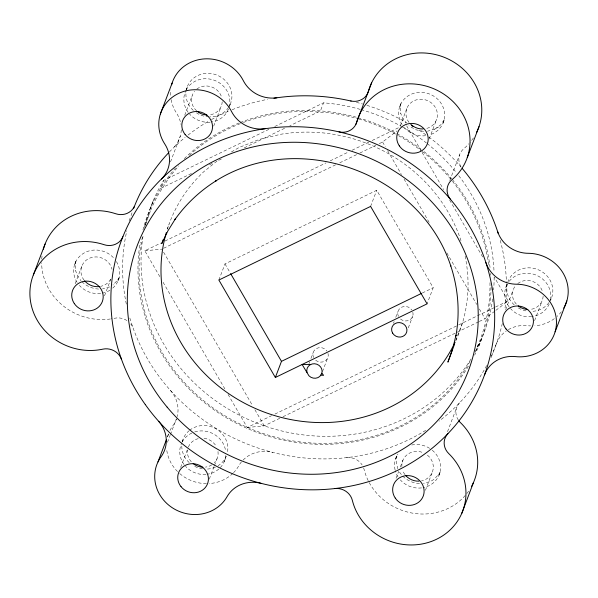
<?xml version="1.0" encoding="UTF-8"?>
<svg xmlns="http://www.w3.org/2000/svg" width="598" height="598" viewBox="0 0 598 598"><rect width="100%" height="100%" fill="white"/><g stroke="black" fill="none" stroke-linecap="round" stroke-linejoin="round"><path stroke-width="0.45" stroke-dasharray="2.99 2.24" d="M455.825 340.352L463.099 320.797M167.223 229.056L169.159 223.906M74.615 264.48L76.148 260.444L75.341 264.017L75.408 263.583L75.759 270.976L75.647 270.61L76.925 274.572L80.984 280.798M75.146 283.773L82.038 265.632M129.131 220.789L130.768 216.498M104.501 295.831L110.735 279.416M186.284 89.326L186.868 87.794M118.053 280.858L119.585 276.822L117.843 280.043L118.083 279.677L112.932 284.992L113.269 284.798M184.737 115.197L192.175 95.613M150.248 208.56L153.312 200.494M144.103 227.606L150.3 211.288M170.52 161.901L180.319 136.03M268.883 129.347L163.65 180.409L160.585 188.475L192.033 173.218M213.695 126.111L221.133 106.534M230.305 104.172L228.264 109.546A23.232 21.573 20.8 0 1 211.595 122.022M218.875 280.036L224.998 263.905L376.733 190.276L433.206 287.728L427.084 303.851M167.44 437.011L168.748 433.58M167.485 442.296L170.146 435.337M170.415 434.567L176.343 419.019M182.196 441.518L182.779 439.986M180.648 467.382L187.443 449.509M360.213 109.382A178.107 165.369 20.8 0 0 323.533 102.826L320.468 110.892L289.858 125.752M209.285 479.155L214.136 466.388M214.458 465.536L217.044 458.726M224.175 461.738L226.216 456.364A23.232 21.573 20.8 0 1 218.098 465.715M399.621 106.773L401.153 102.744L400.339 106.317L400.406 105.876L400.765 113.276L400.645 112.91L401.923 116.864L405.99 123.091M308.987 363.606L309.629 361.91M310.923 358.508L313.18 352.566M400.152 126.073L407.044 107.924M370.603 206.407L376.733 190.276M322.479 371.597L327.966 357.163M429.17 138.99L436.719 119.114M443.058 123.151L444.591 119.122L440.763 124.847L434.694 129.22L438.274 127.09L437.938 127.292M393.499 323.286L394.149 321.589M395.756 317.344L398.014 311.401M449.786 180.521L459.57 154.755M408.285 327.883L412.799 315.998M395.532 458.965L397.065 454.936L396.168 461.768L397.737 468.735M396.063 478.265L398.687 471.351M400.331 467.031L402.955 460.116M475.477 351.998L478.736 343.416M478.789 346.137L481.853 338.072M447.513 431.689L456.977 406.782M425.417 490.315L432.638 471.306M505.744 287.653L507.201 283.818M438.969 475.343L440.502 471.314L438.753 474.528L438.999 474.162L433.849 479.476L430.612 481.412L423.451 483.408M505.654 309.682L513.091 290.097M491.16 357.492L496.056 344.612M534.612 320.603L542.05 301.018M550.638 300.196L551.221 298.656M216.992 161.109L203.866 171.633A154.875 143.804 20.8 0 0 167.38 229.086M379.237 143.647L382.593 142.018L397.05 130.895M479.297 321.485L485 318.719L495.114 310.93M495.839 310.369L508.128 300.914L494.568 277.517M109.696 286.928L102.535 288.924M231.433 151.937L239.215 147.422L259.502 139.356L280.955 134.229A154.875 143.804 20.8 0 1 461.477 242.227M274.744 126.507L323.533 102.826M209.502 164.742L212.828 163.127M218.644 160.309L222.77 158.306M244.246 147.878L285.695 127.77M159.801 276.627L144.836 250.809L160.772 243.08M164.966 241.046L326.03 162.888M330.223 160.855L348.679 151.899M352.035 150.27L368.817 142.13M372.173 140.5L399.015 127.471M163.583 248.297L335.605 164.824M339.799 162.791L356.58 154.643M359.936 153.013L375.88 145.277M422.308 293.013L433.206 287.728M228.07 394.426L247.243 427.51L271.567 415.7M274.923 414.078L457.799 325.334M458.636 324.931L494.71 307.424M495.548 307.021L508.128 300.914M247.243 427.51L264.241 425.836L279.767 418.301M283.033 416.716L478.482 321.881M434.985 129.048L427.54 131.216M144.836 250.809L161.841 249.142M423.586 131.366L415.782 129.759L408.868 125.812M98.58 289.066C92.212 288.699 85.963 286.008 81.56 281.337M419.497 483.55C413.128 483.184 406.879 480.493 402.476 475.829M399.531 472.166L401.901 475.283M406.662 125.834L421.62 151.653M422.091 152.46L443.604 189.573M449.681 200.061L482.878 257.342M382.593 142.018L385.321 146.734M387.601 150.666L401.437 174.534M404.061 179.064L430.104 223.996M446.848 252.887L476.733 304.449M479.364 309.002L485 318.719M224.998 263.905L230.133 272.763M163.605 252.192L252.61 405.758M254.935 409.772L264.241 425.836M163.075 282.278L225.259 389.59M460.886 166.55A15.488 14.382 20.8 0 1 463.659 148.85A58.081 53.925 20.8 0 0 468.937 143.729M473.399 137.951A58.081 53.925 20.8 0 1 470.125 142.346M486.652 365.542A193.595 179.751 20.8 0 1 439.037 421.134M425.701 430.336A193.595 179.751 20.8 0 1 129.594 317.209M126.328 304.105A193.595 179.751 20.8 0 1 126.851 230.701M131.052 215.624A193.595 179.751 20.8 0 1 132.554 211.273M169.406 151.929A193.595 179.751 20.8 0 1 185.126 137.405M188.049 135.073A193.595 179.751 20.8 0 1 209.128 120.901M211.498 119.563A193.595 179.751 20.8 0 1 229.565 110.794M232.106 109.748A193.595 179.751 20.8 0 1 267.53 99.343M356.423 102.348A193.595 179.751 20.8 0 1 362.552 104.022M366.895 105.338A193.595 179.751 20.8 0 1 406.804 122.657M419.176 130.229A193.595 179.751 20.8 0 1 425.866 134.849M428.781 136.987A193.595 179.751 20.8 0 1 461.2 167.253M500.257 240.389A193.595 179.751 20.8 0 1 506.394 283.175M506.409 284.102A193.595 179.751 20.8 0 1 504.779 309.899M502.305 323.481A193.595 179.751 20.8 0 1 491.063 356.67M458.322 420.043A15.488 14.382 20.8 0 1 459.63 402.775M468.608 491.182A58.081 53.925 20.8 0 1 465.82 494.8M465.222 495.495A58.081 53.925 20.8 0 1 368.562 481.36M368.174 480.59A58.081 53.925 20.8 0 1 364.085 469.43A15.488 14.382 20.8 0 0 363.292 467.083M346.578 457.634A15.488 14.382 20.8 0 1 362.104 464.878M126.948 320.55A15.488 14.382 20.8 0 0 114.599 318.233A58.081 53.925 20.8 0 1 111.176 318.861M130.745 323.966A15.488 14.382 20.8 0 1 133.204 328.324M110.316 318.988A58.081 53.925 20.8 0 1 41.643 262.724M41.748 259.076A58.081 53.925 20.8 0 1 42.249 254.539M427.421 455.16A15.877 14.741 20.8 0 1 432.967 470.103A15.877 14.741 20.8 0 1 421.59 480.859M404.951 474.588A15.877 14.741 20.8 0 1 402.544 469.998M401.886 466.664A15.877 14.741 20.8 0 1 422.771 452.507M110.735 279.117A15.877 14.741 20.8 0 1 100.673 286.375M84.034 280.103A15.877 14.741 20.8 0 1 90.134 257.977A15.877 14.741 20.8 0 1 112.035 269.347M409.039 122.396A15.877 14.741 20.8 0 1 413.943 100.793A15.877 14.741 20.8 0 1 436.241 109.195A15.877 14.741 20.8 0 1 425.679 128.675M465.102 256.116A154.875 143.804 20.8 0 1 455.885 340.509M491.063 287.092A178.107 165.369 20.8 0 1 474.61 355.16M468.451 366.223A178.107 165.369 20.8 0 1 256.146 432.077A178.107 165.369 20.8 0 1 140.276 242.31M142.967 229.931A178.107 165.369 20.8 0 1 175.558 167.971M184.296 158.634A178.107 165.369 20.8 0 1 239.462 122.852M240.306 122.515A178.107 165.369 20.8 0 1 357.148 117.447M358.053 117.701A178.107 165.369 20.8 0 1 396.085 133.19M396.908 133.638A178.107 165.369 20.8 0 1 421.142 149.343M424.079 151.63A178.107 165.369 20.8 0 1 451.714 178.742M452.297 179.452A178.107 165.369 20.8 0 1 490.091 267.949M490.607 273.421A178.107 165.369 20.8 0 1 490.734 275.252M492.662 298.955A178.107 165.369 20.8 0 1 475.574 351.108M471.045 358.927A178.107 165.369 20.8 0 1 259.218 424.012A178.107 165.369 20.8 0 1 143.191 235.134M145.165 225.371A178.107 165.369 20.8 0 1 163.65 180.409M361.117 109.636A178.107 165.369 20.8 0 1 401.609 126.477M402.424 126.933A178.107 165.369 20.8 0 1 426.411 142.989M427.144 143.565A178.107 165.369 20.8 0 1 456.513 172.815M458.778 175.707A178.107 165.369 20.8 0 1 494.03 271.739M494.135 277.203A178.107 165.369 20.8 0 1 493.642 289.948M402.088 124.661A23.232 21.573 20.8 0 1 410.938 94.349A23.232 21.573 20.8 0 1 442.752 106.347A23.232 21.573 20.8 0 1 429.401 134.961M425.627 135.731A23.232 21.573 20.8 0 1 404.42 127.733M432.287 450.242A23.232 21.573 20.8 0 1 440.016 472.218A23.232 21.573 20.8 0 1 423.07 487.684M421.538 487.916A23.232 21.573 20.8 0 1 400.339 479.925M398.006 476.853A23.232 21.573 20.8 0 1 395.263 470.626M395.076 469.901A23.232 21.573 20.8 0 1 397.932 454.031M411.701 444.987A23.232 21.573 20.8 0 1 429.753 448.395M116.431 261.58A23.232 21.573 20.8 0 1 111.183 289.372M109.935 290.209A23.232 21.573 20.8 0 1 102.153 293.199M100.621 293.431A23.232 21.573 20.8 0 1 79.422 285.44M77.09 282.368A23.232 21.573 20.8 0 1 83.062 253.612A23.232 21.573 20.8 0 1 114.158 258.478M543.126 296.272A15.488 14.382 20.8 0 1 530.426 309.405M516.291 304.076A15.488 14.382 20.8 0 1 515.409 285.822M517.763 283.527A15.488 14.382 20.8 0 1 542.446 291.383M222.209 101.787A15.488 14.382 20.8 0 1 209.509 114.913M196.6 110.809A15.488 14.382 20.8 0 1 194.492 91.337M196.847 89.042A15.488 14.382 20.8 0 1 221.529 96.891M218.001 451.512A15.488 14.382 20.8 0 1 214.338 462.777M211.774 464.87A15.488 14.382 20.8 0 1 205.42 467.105M191.285 461.776A15.488 14.382 20.8 0 1 187.548 450.189M188.363 447.042A15.488 14.382 20.8 0 1 198.865 438.484M204.03 438.289A15.488 14.382 20.8 0 1 216.469 446.758M171.118 99.687A38.721 35.947 20.8 0 0 176.507 113.059A30.976 28.764 20.8 0 1 180.917 124.287M170.579 95.261A38.721 35.947 20.8 0 1 170.699 89.954M181.276 129.826A30.976 28.764 20.8 0 1 173.196 148.087M176.522 418.794A30.976 28.764 20.8 0 1 172.882 425.724A38.721 35.947 20.8 0 0 169.727 431.001M170.385 390.359A30.976 28.764 20.8 0 1 177.202 416.544M233.534 472.719A38.721 35.947 20.8 0 0 238.841 465.693A30.976 28.764 20.8 0 1 241.517 461.813M232.906 473.347A38.721 35.947 20.8 0 1 209.128 483.558M206.452 483.625A38.721 35.947 20.8 0 1 179.318 473.227M177.531 471.545A38.721 35.947 20.8 0 1 166.618 449.016M167.597 436.757A38.721 35.947 20.8 0 1 168.681 433.415M243.109 460.049A30.976 28.764 20.8 0 1 272.74 452.394M496.318 343.902A30.976 28.764 20.8 0 1 506.282 330.956M508.307 329.655A30.976 28.764 20.8 0 1 527.369 325.693A38.721 35.947 20.8 0 0 530.65 325.91M561.298 311.835A38.721 35.947 20.8 0 1 557.104 316.394M554.346 318.659A38.721 35.947 20.8 0 1 534.844 325.798M489.964 282.749A177.015 164.353 20.8 0 1 476.217 349.269M470.006 361.439A177.015 164.353 20.8 0 1 255.899 430.896A177.015 164.353 20.8 0 1 142.526 236.502M145.471 225.035A177.015 164.353 20.8 0 1 158.59 194.058L168.987 177.95A177.015 164.353 20.8 0 1 178.854 165.885M189.237 155.428A177.015 164.353 20.8 0 1 242.534 122.792M243.386 122.47A177.015 164.353 20.8 0 1 306.236 111.348L326.643 112.514A177.015 164.353 20.8 0 1 358.142 118.785M359.002 119.039A177.015 164.353 20.8 0 1 397.73 135.26M398.515 135.694A177.015 164.353 20.8 0 1 420.835 150.404M422.3 151.541A177.015 164.353 20.8 0 1 451.909 180.618M452.484 181.336A177.015 164.353 20.8 0 1 488.678 265.288M186.06 91.367A23.232 21.573 20.8 0 1 215.579 74.608A23.232 21.573 20.8 0 1 229.505 105.816M228.556 107.393A23.232 21.573 20.8 0 1 209.763 116.909M208.979 116.887A23.232 21.573 20.8 0 1 196.398 112.813M193.311 110.413A23.232 21.573 20.8 0 1 185.956 92.279M507.784 282.278A23.232 21.573 20.8 0 1 539.246 270.191A23.232 21.573 20.8 0 1 549.472 301.878M548.949 302.625A23.232 21.573 20.8 0 1 531.458 311.394M526.008 310.893A23.232 21.573 20.8 0 1 517.315 307.297M514.228 304.898A23.232 21.573 20.8 0 1 507.298 284.043M215.43 467.12A23.232 21.573 20.8 0 1 206.46 469.101M202.55 468.862A23.232 21.573 20.8 0 1 193.655 465.827M189.23 462.598A23.232 21.573 20.8 0 1 181.814 445.39M182.293 441.75A23.232 21.573 20.8 0 1 188.833 430.911M189.551 430.313A23.232 21.573 20.8 0 1 216.416 429.05A23.232 21.573 20.8 0 1 227.352 452.88M210.062 122.201A23.232 21.573 20.8 0 1 189.626 114.128M188.161 112.327A23.232 21.573 20.8 0 1 185.851 90.619M186.27 89.812A23.232 21.573 20.8 0 1 214.465 80.319A23.232 21.573 20.8 0 1 229.393 106.07M549.181 304.031A23.232 21.573 20.8 0 1 532.512 316.506M531.749 316.611A23.232 21.573 20.8 0 1 510.543 308.613M509.077 306.811A23.232 21.573 20.8 0 1 507.186 284.297M509.227 281.239A23.232 21.573 20.8 0 1 537.198 275.573A23.232 21.573 20.8 0 1 550.31 300.555M225.73 455.534A23.232 21.573 20.8 0 1 220.116 467.823M218.771 469.101A23.232 21.573 20.8 0 1 207.513 474.207M205.974 474.393A23.232 21.573 20.8 0 1 185.544 466.32M184.079 464.519A23.232 21.573 20.8 0 1 181.77 442.812M182.188 441.997A23.232 21.573 20.8 0 1 191.831 433.042M194.671 431.95A23.232 21.573 20.8 0 1 225.61 450.922M328.003 353.411A7.744 7.191 20.8 0 1 324.333 361.364A7.744 7.191 20.8 0 1 315.086 359.682M313.576 357.537A7.744 7.191 20.8 0 1 316.805 348.372L318.667 347.752A7.744 7.191 20.8 0 1 326.904 351.071M412.844 312.246A7.744 7.191 20.8 0 1 409.174 320.192A7.744 7.191 20.8 0 1 399.92 318.517M398.418 316.364A7.744 7.191 20.8 0 1 401.647 307.2A7.744 7.191 20.8 0 1 411.745 309.899"/><path stroke-width="0.9" d="M453.291 346.309L456.012 335.134L455.878 336.016C460.168 312.485 458.18 288.019 450.586 265.363L450.81 266.043C420.401 172.919 298.634 128.592 215.706 181.007L216.334 180.641C200.121 190.784 185.918 204.023 174.863 219.645L175.341 218.905L167.874 230.925L161.737 243.64L163.344 239.35M452.664 348.858L447.902 362.141L454.293 344.837M33.346 274.945L45.089 244.029M160.376 113.994L172.119 83.077M157.984 461.918L166.461 439.59M355.885 124.339L371.679 82.681M275.349 377.48L427.084 303.851L370.603 206.407L218.875 280.036L275.349 377.48L281.479 361.349L421.463 293.424M467.285 157.498L479.028 126.582M461.753 513.39L473.496 482.474M555.101 331.838L566.844 300.921M307.006 372.449A7.744 7.191 20.8 0 1 314.526 363.748A7.744 7.191 20.8 0 1 321.836 373.294L319.81 376.434A7.744 7.191 20.8 0 1 308.957 375.813L302.11 364.496L310.676 364.503M320.879 375.2L323.638 375.32L321.836 373.294M230.604 273.57L281.479 361.349M450.608 199.523A15.488 14.382 20.8 0 1 451.916 179.766A58.081 53.925 20.8 0 0 441.802 92.854A58.081 53.925 20.8 0 0 356.729 122.089A15.488 14.382 20.8 0 1 338.976 131.874M133.511 208.687A193.595 179.751 20.8 0 1 134.169 206.968M168.771 152.595A193.595 179.751 20.8 0 0 134.625 205.809A15.488 14.382 20.8 0 1 115.81 213.77A58.081 53.925 20.8 0 0 43.385 249.209M273.951 98.222A193.595 179.751 20.8 0 1 351.131 101.055M411.514 125.401A193.595 179.751 20.8 0 1 413.061 126.342M462.351 168.606A193.595 179.751 20.8 0 1 498.216 233.429M447.887 433.692A15.488 14.382 20.8 0 0 448.739 453.568A58.081 53.925 20.8 0 1 436.622 539.217A58.081 53.925 20.8 0 1 352.342 500.347A15.488 14.382 20.8 0 0 334.835 488.551M458.808 420.738A15.488 14.382 20.8 0 0 460.482 422.651A58.081 53.925 20.8 0 1 471.493 486.548M121.461 359.241A15.488 14.382 20.8 0 0 102.856 349.15A58.081 53.925 20.8 0 1 29.9 292.728A58.081 53.925 20.8 0 1 104.067 244.687A15.488 14.382 20.8 0 0 122.882 236.726M350.72 100.957A15.488 14.382 20.8 0 0 368.473 91.173A58.081 53.925 20.8 0 1 443.462 57.012A58.081 53.925 20.8 0 1 476.576 132.442M418.959 481.173A15.877 14.741 20.8 0 1 405.504 475.275M99.806 286.524A15.877 14.741 20.8 0 1 84.587 280.791M423.048 128.981A15.877 14.741 20.8 0 1 410.811 124.369M455.115 342.161A154.875 143.804 20.8 0 1 263.516 411.805A154.875 143.804 20.8 0 1 166.311 232.585M527.832 309.495A15.488 14.382 20.8 0 1 518.174 305.855M206.915 115.01A15.488 14.382 20.8 0 1 197.258 111.37M202.827 467.202A15.488 14.382 20.8 0 1 193.176 463.562M497.618 231.576A30.976 28.764 20.8 0 0 528.206 253.298A38.721 35.947 20.8 0 1 562.284 271.769A38.721 35.947 20.8 0 1 563.742 308.164M485.875 262.492A30.976 28.764 20.8 0 0 516.463 284.214A38.721 35.947 20.8 0 1 556.461 322.711A38.721 35.947 20.8 0 1 515.625 356.61A30.976 28.764 20.8 0 0 484.574 374.819M276.852 97.788A30.976 28.764 20.8 0 1 243.311 80.64A38.721 35.947 20.8 0 0 204.71 58.881A38.721 35.947 20.8 0 0 171.626 84.759M265.108 128.705A30.976 28.764 20.8 0 1 231.561 111.557A38.721 35.947 20.8 0 0 178.339 93.557A38.721 35.947 20.8 0 0 164.764 143.976A30.976 28.764 20.8 0 1 161.453 179.004M158.642 421.276A30.976 28.764 20.8 0 1 161.139 456.64A38.721 35.947 20.8 0 0 173.525 508.532A38.721 35.947 20.8 0 0 227.098 496.609A30.976 28.764 20.8 0 1 260.997 483.311M145.314 404.592A193.595 179.751 20.8 0 0 476.509 393.387A193.595 179.751 20.8 0 0 286.502 126.828A193.595 179.751 20.8 0 0 145.314 404.592M395.256 498.074A15.877 14.741 20.8 0 0 422.457 497.798A15.877 14.741 20.8 0 0 407.447 475.604A15.877 14.741 20.8 0 0 395.256 498.074M74.331 303.59A15.877 14.741 20.8 0 0 101.54 303.313A15.877 14.741 20.8 0 0 86.531 281.12A15.877 14.741 20.8 0 0 74.331 303.59M399.337 145.882A15.877 14.741 20.8 0 0 426.546 145.613A15.877 14.741 20.8 0 0 411.529 123.42A15.877 14.741 20.8 0 0 399.337 145.882M506.028 328.96A15.488 14.382 20.8 0 0 532.347 326.56A15.488 14.382 20.8 0 0 515.865 306.071A15.488 14.382 20.8 0 0 506.028 328.96M185.118 134.468A15.488 14.382 20.8 0 0 211.43 132.076A15.488 14.382 20.8 0 0 194.948 111.587A15.488 14.382 20.8 0 0 185.118 134.468M181.03 486.66A15.488 14.382 20.8 0 0 207.342 484.26A15.488 14.382 20.8 0 0 190.867 463.771A15.488 14.382 20.8 0 0 181.03 486.66M167.134 407.126A177.015 164.353 20.8 0 0 466.993 374.333A177.015 164.353 20.8 0 0 274.198 143.348A177.015 164.353 20.8 0 0 167.134 407.126M392.594 333.079A7.744 7.191 20.8 0 0 405.885 333.834A7.744 7.191 20.8 0 0 399.367 322.584A7.744 7.191 20.8 0 0 392.594 333.079"/></g></svg>
